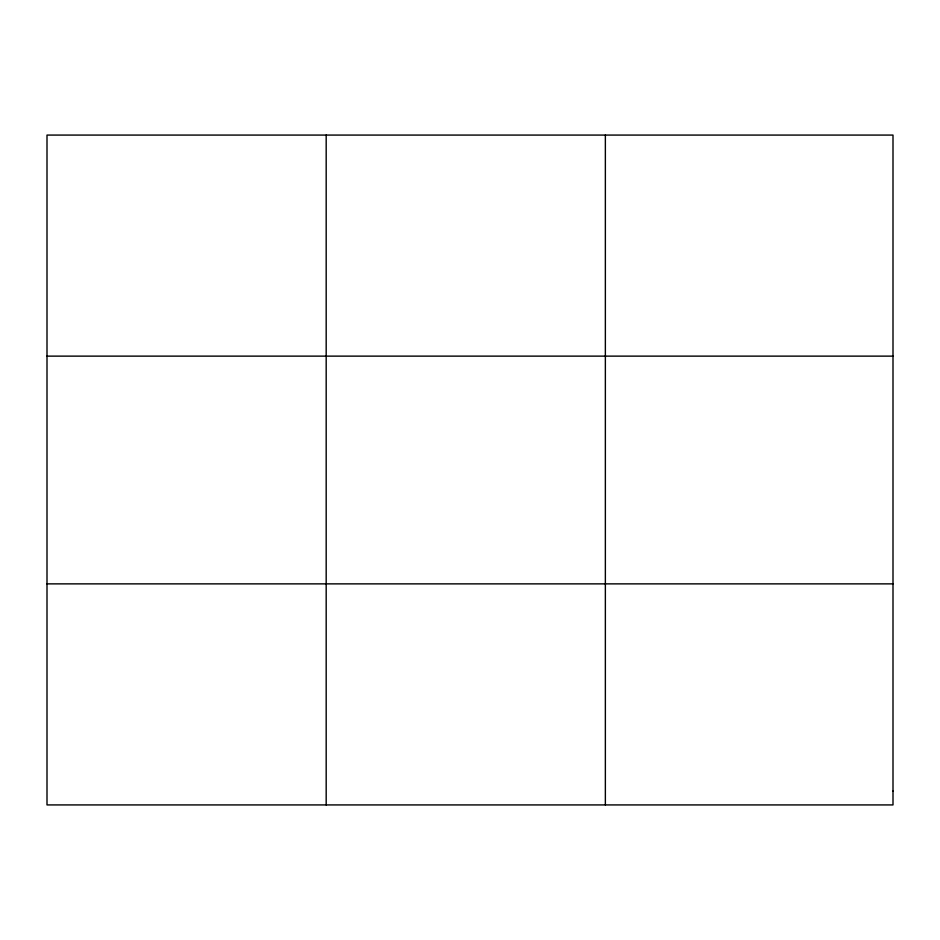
<?xml version="1.0" encoding="UTF-8"?>
<svg xmlns="http://www.w3.org/2000/svg" width="940" height="940" viewBox="0 0 940 940"><rect width="100%" height="100%" fill="white"/><g stroke="black" fill="none" stroke-linecap="round" stroke-linejoin="round"><path stroke-width="1.41" d="M326.18 804.922L326.18 135.078M605.36 804.922L605.36 135.078M47 356.131L893 356.131M47 583.869L893 583.869M893 791.104L893 804.922L47 804.922L47 135.078L893 135.078L893 791.104"/></g></svg>
